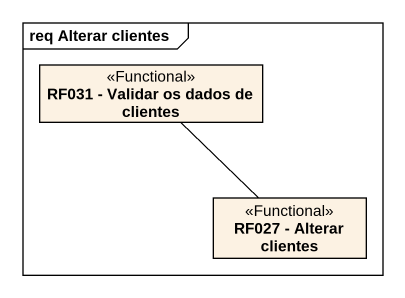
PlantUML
@startuml
mainframe req Alterar clientes
hide circle
hide empty members
class "RF031 - Validar os dados de clientes" as RF031_Validar_os_dados_de <<Functional>>
class "RF027 - Alterar clientes" as RF027_Alterar_clientes <<Functional>>
RF031_Validar_os_dados_de -- RF027_Alterar_clientes
@enduml
